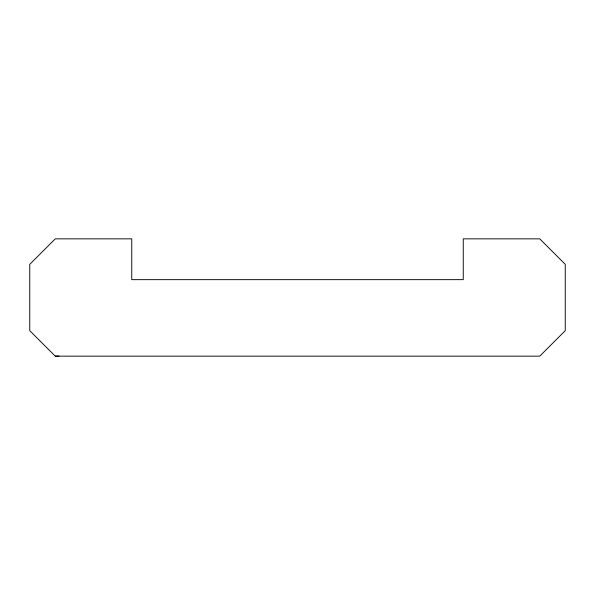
<?xml version="1.0" encoding="UTF-8"?>
<svg xmlns="http://www.w3.org/2000/svg" width="595" height="595" viewBox="0 0 595 595"><rect width="100%" height="100%" fill="white"/><g stroke="black" fill="none" stroke-linecap="round" stroke-linejoin="round"><path stroke-width="0.89" d="M55.253 356.152L539.747 356.152L565.25 330.649L565.25 264.351L539.747 238.848L463.252 238.848L463.252 279.65L131.748 279.65L131.748 238.848L55.253 238.848L29.75 264.351L29.75 330.649L55.253 356.152L58.935 356.1"/></g></svg>
